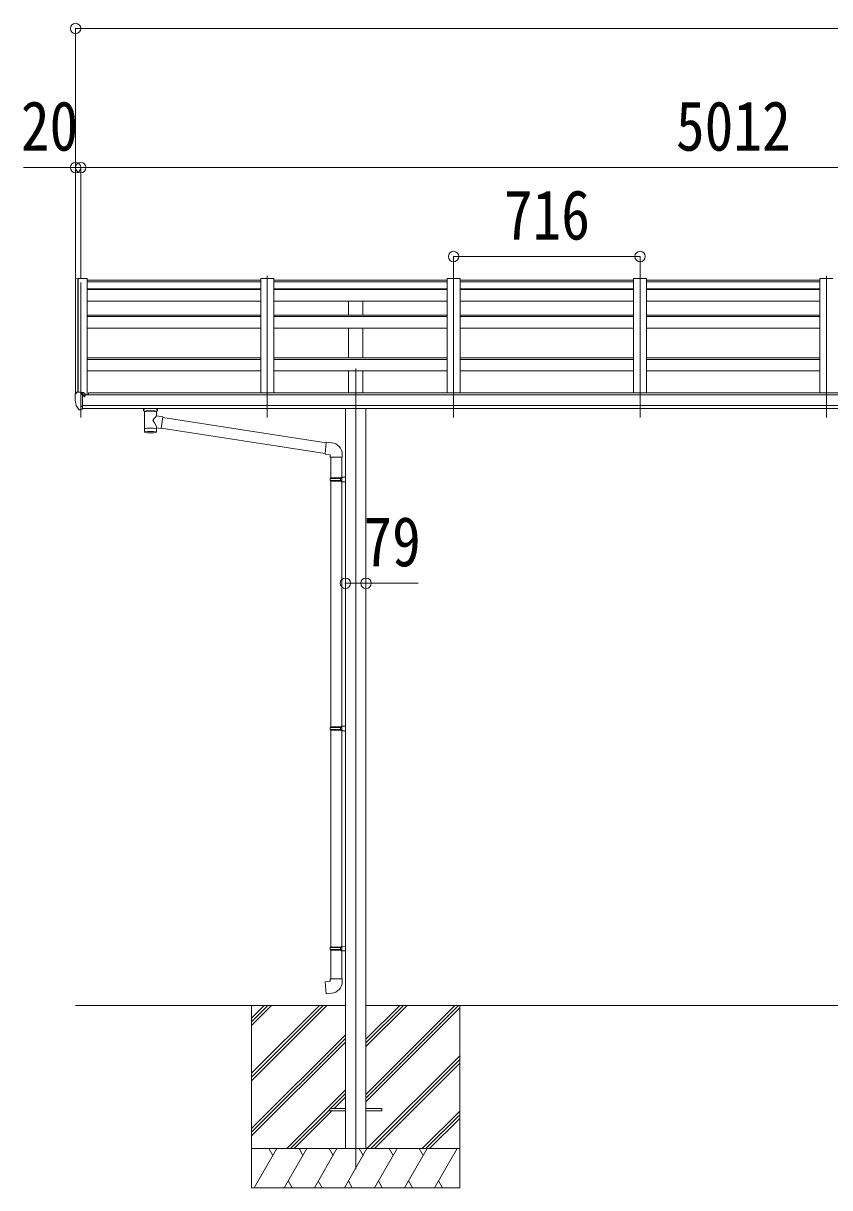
# Model space of a CAD drawing. Units: millimetres at full size, sheet at 1:40. Extents: x -11181 to 11305, y -7804 to 7716.
# Drawn here: x -733 to 2364, y -3839 to 632 of the extents above; entities that cross this region are included whole.
import ezdxf
from ezdxf.enums import TextEntityAlignment as Align

# ---------------------------------------------------------------- set-up
doc = ezdxf.new("R2010")
doc.units = ezdxf.units.MM
doc.header["$LTSCALE"] = 40
doc.header["$PDMODE"] = 32
doc.header["$PDSIZE"] = 40
for name, color, linetype, lineweight in [('0-0_0', 7, 'Continuous', 9), ('0-1_本体', 4, 'Continuous', 9), ('0-2_部品', 7, 'Continuous', 9), ('0-8_PARTS2', 2, 'Continuous', 9), ('0-A_寸法', 6, 'Continuous', 9)]:
    doc.layers.add(name, color=color, linetype=linetype, lineweight=lineweight)
doc.styles.add('ＭＳ ゴシック', font='')
doc.styles.get('ＭＳ ゴシック').set_extended_font_data('MS Gothic')

msp = doc.modelspace()

# ---------------------------------------------------------------- linework, layer by layer
at = {"layer": '0-0_0'}
for p, q in [((-532.74, -3139.42), (503.76, -3139.42)), ((143.26, -3139.42), (143.26, -3839.42)), ((143.26, -3400.15), (403.99, -3139.42)), ((143.26, -3414.29), (418.13, -3139.42)), ((143.26, -3428.44), (432.27, -3139.42)), ((143.26, -3216.31), (220.14, -3139.42)), ((143.26, -3202.16), (206, -3139.42)), ((143.26, -3188.02), (191.86, -3139.42)), ((582.76, -3139.42), (3403.76, -3139.42)), ((582.76, -3481.15), (924.49, -3139.42)), ((582.76, -3495.29), (938.63, -3139.42)), ((582.76, -3297.3), (740.64, -3139.42)), ((582.76, -3283.16), (726.5, -3139.42)), ((582.76, -3269.02), (712.36, -3139.42)), ((582.76, -3509.44), (943.26, -3148.94)), ((943.26, -3139.42), (943.26, -3839.42)), ((143.26, -3612.28), (503.76, -3251.79)), ((143.26, -3626.43), (503.76, -3265.93)), ((143.26, -3640.57), (503.76, -3280.07)), ((586.62, -3689.42), (943.26, -3332.79)), ((600.76, -3689.42), (943.26, -3346.93)), ((614.9, -3689.42), (943.26, -3361.07)), ((278.25, -3689.42), (503.76, -3463.92)), ((446.9, -3534.91), (503.76, -3478.06)), ((461.05, -3534.91), (503.76, -3492.2)), ((292.39, -3689.42), (443.26, -3538.56)), ((306.54, -3689.42), (452.05, -3543.91)), ((798.75, -3689.42), (943.26, -3544.92)), ((812.89, -3689.42), (943.26, -3559.06)), ((827.04, -3689.42), (943.26, -3573.2)), ((943.26, -3689.42), (143.26, -3689.42)), ((153.55, -3839.42), (240.15, -3689.42)), ((225.15, -3715.41), (210.15, -3689.42)), ((269.02, -3839.42), (355.62, -3689.42)), ((340.62, -3715.41), (325.62, -3689.42)), ((384.49, -3839.42), (471.09, -3689.42)), ((456.09, -3715.41), (441.09, -3689.42)), ((499.96, -3839.42), (586.56, -3689.42)), ((571.56, -3715.41), (556.56, -3689.42)), ((615.43, -3839.42), (702.03, -3689.42)), ((687.03, -3715.41), (672.03, -3689.42)), ((730.9, -3839.42), (817.5, -3689.42)), ((787.5, -3689.42), (802.5, -3715.41)), ((846.37, -3839.42), (932.97, -3689.42)), ((143.26, -3839.42), (943.26, -3839.42)), ((284.02, -3813.45), (299.02, -3839.42)), ((399.49, -3813.44), (414.49, -3839.42)), ((514.96, -3813.44), (529.96, -3839.42)), ((630.43, -3813.45), (645.43, -3839.42)), ((745.9, -3813.45), (760.9, -3839.42)), ((861.37, -3813.45), (876.37, -3839.42))]:
    msp.add_line(p, q, dxfattribs=at)
at = {"layer": '0-1_本体'}
for p, q in [((-532.73, -349.19), (-532.75, -790.25)), ((-531.79, -348.31), (-523.96, -347.9)), ((-523.74, -347.97), (-523.74, -783.7)), ((-523.66, -348.09), (-523.04, -349.71)), ((-487.74, -347.88), (-487.74, -793.88)), ((178.26, -353.94), (-487.74, -353.94)), ((178.26, -347.88), (178.26, -787.18)), ((228.26, -347.88), (178.26, -347.88)), ((228.26, -347.88), (228.26, -787.18)), ((894.26, -353.94), (228.26, -353.94)), ((894.26, -347.88), (894.26, -787.18)), ((944.26, -347.88), (894.26, -347.88)), ((944.26, -347.88), (944.26, -787.18)), ((1610.26, -353.94), (944.26, -353.94)), ((1610.26, -347.88), (1610.26, -787.18)), ((1660.26, -347.88), (1610.26, -347.88)), ((1660.26, -347.88), (1660.26, -787.18)), ((2326.26, -353.94), (1660.26, -353.94)), ((2326.26, -347.88), (2326.26, -787.18)), ((2376.26, -347.88), (2326.26, -347.88)), ((-487.74, -360.88), (178.26, -360.88)), ((-487.74, -387.6), (178.26, -387.6)), ((-487.74, -390.18), (178.26, -390.18)), ((228.26, -360.88), (894.26, -360.88)), ((228.26, -387.6), (894.26, -387.6)), ((228.26, -390.18), (894.26, -390.18)), ((944.26, -360.88), (1610.26, -360.88)), ((944.26, -387.6), (1610.26, -387.6)), ((944.26, -390.18), (1610.26, -390.18)), ((1660.26, -360.88), (2326.26, -360.88)), ((1660.26, -387.6), (2326.26, -387.6)), ((1660.26, -390.18), (2326.26, -390.18)), ((-487.74, -434.92), (178.26, -434.92)), ((228.26, -434.92), (894.26, -434.92)), ((515.76, -488.65), (515.76, -434.92)), ((570.76, -488.65), (570.76, -434.92)), ((944.26, -434.92), (1610.26, -434.92)), ((1660.26, -434.92), (2326.26, -434.92)), ((-487.74, -488.65), (178.26, -488.65)), ((228.26, -488.65), (894.26, -488.65)), ((944.26, -488.65), (1610.26, -488.65)), ((1660.26, -488.65), (2326.26, -488.65)), ((-487.74, -494.22), (178.26, -494.22)), ((228.26, -494.22), (894.26, -494.22)), ((944.26, -494.22), (1610.26, -494.22)), ((1660.26, -494.22), (2326.26, -494.22)), ((-487.74, -538.21), (178.26, -538.21)), ((228.26, -538.21), (894.26, -538.21)), ((515.76, -652.3), (515.76, -538.21)), ((570.76, -652.3), (570.76, -538.21)), ((944.26, -538.21), (1610.26, -538.21)), ((1660.26, -538.21), (2326.26, -538.21)), ((-487.74, -652.3), (178.26, -652.3)), ((-487.74, -659.1), (178.26, -659.1)), ((228.26, -652.3), (894.26, -652.3)), ((228.26, -659.1), (894.26, -659.1)), ((944.26, -652.3), (1610.26, -652.3)), ((944.26, -659.1), (1610.26, -659.1)), ((1660.26, -652.3), (2326.26, -652.3)), ((1660.26, -659.1), (2326.26, -659.1)), ((-487.74, -702.65), (178.26, -702.65)), ((228.26, -702.65), (894.26, -702.65)), ((515.76, -787.18), (515.76, -702.65)), ((570.76, -787.18), (570.76, -702.65)), ((944.26, -702.65), (1610.26, -702.65)), ((1660.26, -702.65), (2326.26, -702.65)), ((4492.76, -793.88), (-506.24, -793.88)), ((-482.74, -793.88), (-482.74, -787.18)), ((4469.26, -787.18), (-482.74, -787.18)), ((-506.24, -835.11), (4492.76, -835.11)), ((4492.76, -846.95), (-506.24, -846.88)), ((503.76, -847.05), (503.76, -3689.45)), ((582.76, -847.05), (582.76, -3689.45))]:
    msp.add_line(p, q, dxfattribs=at)
msp.add_lwpolyline([(-523.04, -783.7), (-523.04, -347.88), (-487.74, -347.88)], dxfattribs=at)
msp.add_circle((-498.77, -798.62), 3, dxfattribs=at)
for centre, radius, start, end in [((-531.74, -349.31), 1, 93, 173.32986), ((-523.94, -348.2), 0.301, 21.06327, 92.86679)]:
    msp.add_arc(centre, radius, start, end, dxfattribs=at)
at = {"layer": '0-2_部品'}
for p, q in [((-534.74, -793.06), (-534.74, -793.69)), ((-527.83, -784.26), (-531.9, -790.07)), ((-512.74, -852.19), (-512.74, -783.69)), ((-511.24, -784.61), (-512.74, -784.61)), ((-506.24, -793.42), (-512.74, -793.03)), ((-511.24, -784.61), (-511.24, -790.78)), ((-501.57, -786.11), (-511.24, -785.38)), ((-511.24, -788.38), (-497.24, -788.43)), ((-501.77, -798.61), (-501.24, -798.61)), ((-501.24, -798.61), (-500.94, -798.61)), ((-500.74, -788.42), (-500.74, -786.52)), ((-496.24, -789.54), (-496.24, -793.5)), ((-520.36, -850.38), (-530.11, -835)), ((-512.24, -849.99), (-511.74, -848.99)), ((-506.24, -848.99), (-511.74, -848.99)), ((-272.24, -853), (-272.24, -846.88)), ((-218.24, -853), (-218.24, -846.88)), ((-514.24, -852.1), (-517.95, -851.87)), ((-514.24, -852.1), (-512.74, -852.19)), ((-512.74, -849.99), (-512.24, -849.99)), ((-268.14, -857.5), (-268.16, -937.79)), ((-222.34, -875.07), (-222.34, -857.49)), ((-197.12, -878.98), (-222.34, -875.07)), ((-197.12, -878.98), (-204.14, -924.24)), ((429.72, -978.29), (-197.43, -880.99)), ((-222.32, -937.79), (-222.34, -921.16)), ((-222.34, -921.41), (-204.14, -924.24)), ((426.05, -1020.22), (-203.87, -922.5)), ((450.68, -978.67), (429.84, -976.85)), ((491.76, -1034.42), (491.76, -1023.5)), ((445.76, -1034.42), (491.76, -1034.42)), ((447.76, -1034.42), (447.76, -1113.68)), ((489.76, -1034.42), (489.76, -1111.12)), ((445.76, -1115.68), (446.76, -1113.68)), ((445.76, -1115.68), (489.76, -1115.68)), ((445.76, -1115.68), (445.76, -1123.68)), ((446.76, -1113.68), (489.76, -1113.68)), ((485.28, -1115.68), (484.85, -1113.68)), ((487.76, -1111.18), (503.76, -1110.71)), ((487.76, -1113.18), (487.76, -1111.18)), ((487.76, -1113.18), (489.76, -1113.18)), ((503.76, -1110.71), (503.76, -1128.65)), ((445.76, -1123.68), (489.76, -1123.68)), ((445.76, -1123.68), (446.76, -1125.68)), ((446.76, -1125.68), (489.76, -1125.68)), ((447.76, -1125.68), (447.76, -2069.86)), ((487.76, -1128.18), (487.76, -1126.18)), ((487.76, -1128.18), (503.76, -1128.65)), ((489.76, -1128.23), (489.76, -2067.3)), ((445.76, -2071.86), (446.76, -2069.86)), ((445.76, -2071.86), (489.76, -2071.86)), ((445.76, -2071.86), (445.76, -2079.86)), ((445.76, -2079.86), (489.76, -2079.86)), ((445.76, -2079.86), (446.76, -2081.86)), ((446.76, -2069.86), (489.76, -2069.86)), ((446.76, -2081.86), (489.76, -2081.86)), ((447.76, -2081.86), (447.76, -2915.02)), ((485.28, -2071.86), (484.85, -2069.86)), ((487.76, -2067.36), (503.76, -2066.89)), ((487.76, -2069.36), (487.76, -2067.36)), ((487.76, -2069.36), (489.76, -2069.36)), ((487.76, -2084.36), (487.76, -2082.36)), ((487.76, -2084.36), (503.76, -2084.83)), ((489.76, -2084.42), (489.76, -2912.46)), ((503.76, -2066.89), (503.76, -2084.83)), ((445.76, -2917.02), (446.76, -2915.02)), ((445.76, -2917.02), (489.76, -2917.02)), ((445.76, -2917.02), (445.76, -2925.02)), ((445.76, -2925.02), (489.76, -2925.02)), ((445.76, -2925.02), (446.76, -2927.02)), ((446.76, -2915.02), (489.76, -2915.02)), ((446.76, -2927.02), (489.76, -2927.02)), ((447.76, -2927.02), (447.76, -3037.02)), ((485.28, -2917.02), (484.85, -2915.02)), ((487.76, -2912.52), (503.76, -2912.05)), ((487.76, -2914.52), (487.76, -2912.52)), ((487.76, -2914.52), (489.76, -2914.52)), ((487.76, -2929.52), (487.76, -2927.52)), ((487.76, -2929.52), (503.76, -2929.99)), ((489.76, -2929.58), (489.76, -3037.02)), ((503.76, -2912.05), (503.76, -2929.99)), ((445.76, -3037.02), (491.76, -3037.02)), ((445.76, -3047.02), (445.76, -3037.02)), ((491.76, -3037.02), (491.76, -3047.94))]:
    msp.add_line(p, q, dxfattribs=at)
at = {"layer": '0-2_部品', "color": 4}
for p, q in [((443.26, -3534.91), (503.76, -3534.91)), ((443.26, -3534.91), (443.26, -3543.91)), ((443.26, -3543.91), (503.76, -3543.91)), ((582.76, -3534.91), (643.26, -3534.91)), ((582.76, -3543.91), (643.26, -3543.91)), ((643.26, -3534.91), (643.26, -3543.91))]:
    msp.add_line(p, q, dxfattribs=at)
at = {"layer": '0-2_部品'}
for points in [[(-512.74, -783.69), (-524.74, -783.69), (-527.07, -783.83)], [(-506.24, -848.99), (-506.24, -790.78), (-511.24, -790.78)], [(-501.57, -786.11), (-501.4, -786.12), (-501.24, -786.16), (-501.1, -786.2), (-500.97, -786.25), (-500.87, -786.31), (-500.8, -786.38), (-500.76, -786.45), (-500.74, -786.52)], [(-500.94, -797.42), (-500.94, -798.61), (-496.24, -798.61)], [(-496.24, -796.99), (-496.24, -798.61), (-495.77, -798.61)], [(-512.74, -838.3), (-509.58, -837.89), (-506.24, -837.46)], [(-272.2, -853.06), (-272.23, -852.7), (-271.98, -851.74), (-271.46, -850.86), (-270.66, -850.02), (-269.54, -849.22), (-268.14, -848.5)], [(-222.34, -848.51), (-222.11, -848.6), (-220.75, -849.34), (-219.64, -850.19), (-218.88, -851.05), (-218.42, -851.95), (-218.25, -852.84)], [(-272.2, -852.94), (-272.23, -853.3), (-271.98, -854.26), (-271.46, -855.14), (-270.66, -855.98), (-269.54, -856.77), (-268.14, -857.5)], [(-222.34, -857.49), (-222.11, -857.39), (-220.75, -856.66), (-219.64, -855.81), (-218.88, -854.95), (-218.42, -854.05), (-218.25, -853.16)], [(429.84, -976.85), (425.84, -1022.68), (445.76, -1024.42), (445.76, -1034.42)], [(485.28, -1115.68), (485.28, -1123.68), (484.85, -1125.68)], [(487.76, -1126.18), (489.76, -1126.18), (489.76, -1113.18)], [(485.28, -2071.86), (485.28, -2079.86), (484.85, -2081.86)], [(487.76, -2082.36), (489.76, -2082.36), (489.76, -2069.36)], [(485.28, -2917.02), (485.28, -2925.02), (484.85, -2927.02)], [(487.76, -2927.52), (489.76, -2927.52), (489.76, -2914.52)], [(450.68, -3092.77), (429.84, -3094.59), (425.84, -3048.77), (445.76, -3047.02)]]:
    msp.add_lwpolyline(points, dxfattribs=at)
for centre, radius, start, end in [((-531.74, -793.06), 3, 93, 180), ((-342.25, -793.69), 192.49, 180.0008, 192.1233), ((-527.01, -784.83), 1, 93.5, 145), ((-498.74, -798.61), 2.5, 151.64236, 180), ((-498.74, -798.61), 2.5, 0, 151.64236), ((-527.51, -833.5), 3, 191.83348, 210), ((-255.17, -898.22), 51.38, 92.46126, 104.61963), ((-235.29, -898.22), 51.38, 75.38037, 87.53874), ((-517.77, -848.88), 3, 210, 266.5), ((446.76, -1023.5), 45, 0, 85), ((446.76, -3047.94), 45, 275, 0)]:
    msp.add_arc(centre, radius, start, end, dxfattribs=at)
for centre, major_axis, ratio, start_param, end_param in [((-497.24, -789.54), (-0.02, 1.1), 0.906239, 4.6917496, 6.2625459), ((-245.24, -858.69), (-22.91, -0.42), 0.072511, 4.711586, 6.2823824), ((-245.22, -857.06), (-22.91, -0.42), 0.072511, 4.711586, 6.2823824), ((-245.27, -857.07), (22.92, -0.42), 0.07247, 0.0008089, 1.5716053), ((-245.27, -858.69), (22.92, -0.42), 0.07247, 0.0008089, 1.5716053), ((-245.24, -894.62), (-22.81, 26.62), 0.234429, 3.1563334, 4.5976381), ((-242.69, -897.27), (20.32, 22.25), 0.045535, 4.9756507, 6.2441899), ((-234.24, -853), (16, 0), 0.361356, 0, 0.0194874), ((-234.24, -853), (16, 0), 0.361356, 6.2636979, 6.2831853), ((-245.24, -937.79), (22.92, 0), 0.101955, 6.2829723, 9.4248207), ((-245.24, -937.79), (22.92, 0), 0.101955, 3.1415499, 6.2833984), ((-245.24, -925.35), (22.91, 0), 0.122865, 6.2831853, 9.424778)]:
    msp.add_ellipse(centre, major_axis=major_axis, ratio=ratio, start_param=start_param, end_param=end_param, dxfattribs=at)
at = {"layer": '0-8_PARTS2'}
for p, q in [((203.26, -881.89), (203.26, -338.04)), ((919.26, -881.89), (919.26, -338.04)), ((1635.26, -881.89), (1635.26, -338.04)), ((2351.26, -881.89), (2351.26, -338.04)), ((-512.74, -362.6), (-512.74, -881.89)), ((543.26, -693.08), (543.26, -3768.31))]:
    msp.add_line(p, q, dxfattribs=at)
at = {"layer": '0-A_寸法'}
for p, q in [((-532.73, 612.45), (-532.73, -347.86)), ((-532.73, 612.45), (9531.25, 612.45)), ((-532.73, 78.12), (-732.73, 78.12)), ((-512.73, 78.12), (-532.73, 78.12)), ((-532.73, 78.12), (-532.73, -347.86)), ((-512.73, 78.12), (4499.26, 78.12)), ((-512.73, 78.12), (-512.73, -347.86)), ((-512.73, 78.12), (-512.73, -347.86)), ((919.26, -263.32), (1635.26, -263.32)), ((919.26, -263.32), (919.26, -347.86)), ((1635.26, -263.32), (1635.26, -347.86)), ((503.76, -1518.17), (582.76, -1518.17)), ((582.76, -1518.17), (782.76, -1518.17))]:
    msp.add_line(p, q, dxfattribs=at)
for p in [(-532.73, 612.45), (-532.73, 78.12), (-512.73, 78.12), (919.26, -263.32), (1635.26, -263.32), (503.76, -1518.17), (582.76, -1518.17)]:
    msp.add_point(p, dxfattribs=at)

# ---------------------------------------------------------------- texts
at = {"layer": '0-A_寸法', "color": 7, "style": 'ＭＳ ゴシック', "width": 0.85}
for s, p in [('20', (-742.73, 86.12)), ('5012', (1773.26, 86.12)), ('716', (1112.26, -255.32)), ('79', (572.76, -1510.17))]:
    msp.add_text(s, height=190.6, dxfattribs=at).set_placement(p, align=Align.BOTTOM_LEFT)

doc.saveas('drawing.dxf')
